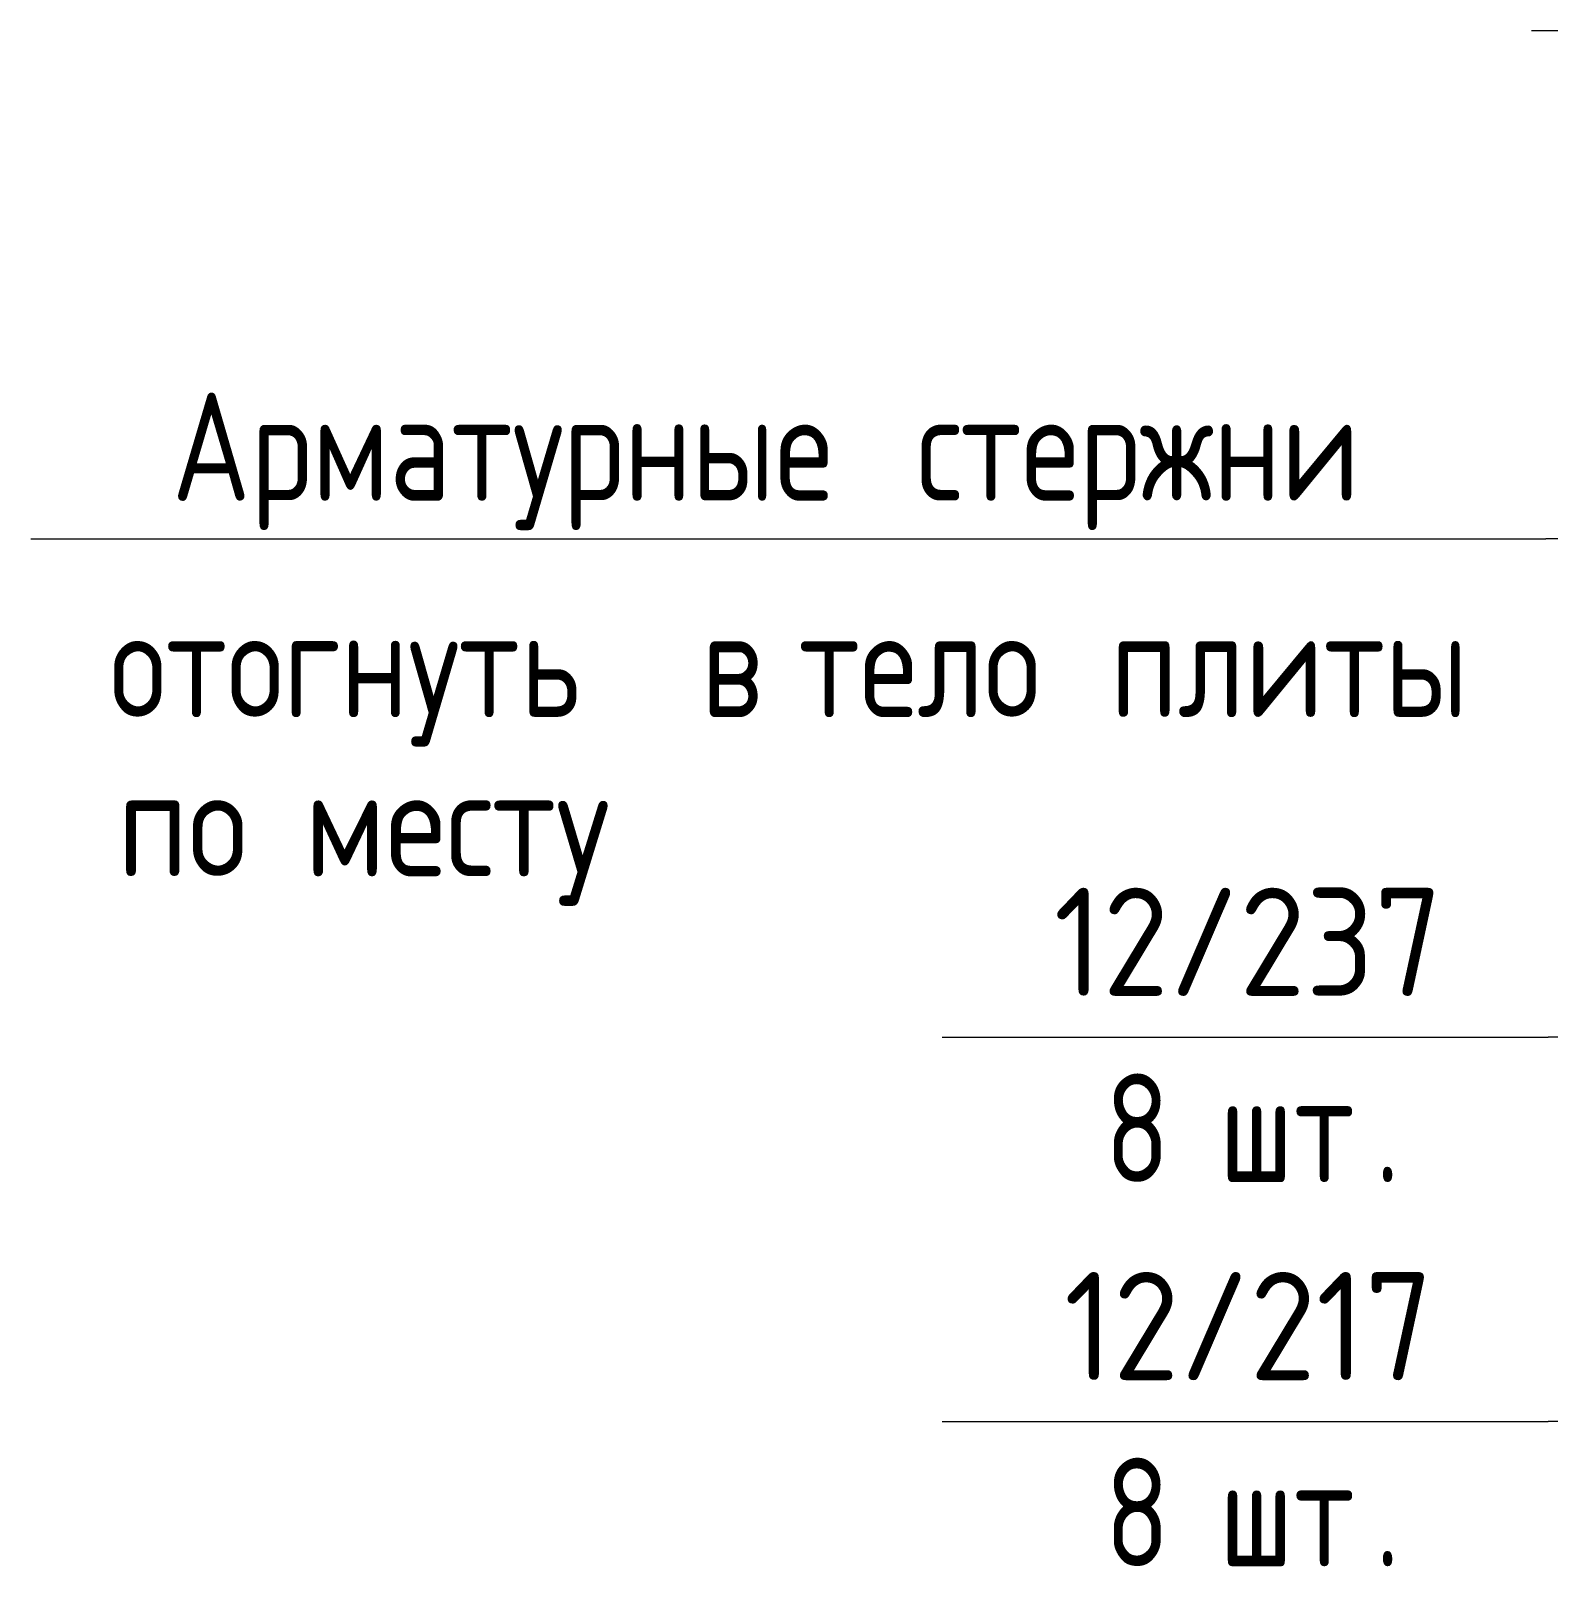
# Model space of a CAD drawing. Header units: millimetres. Extents: x -2461 to 50011, y -6221 to 38236.
# Drawn here: x 45975 to 46852, y 2878 to 3765 of the extents above; entities that cross this region are included whole.
import ezdxf

# ---------------------------------------------------------------- set-up
doc = ezdxf.new("R2010")
doc.units = ezdxf.units.MM
doc.layers.add('AA_Vinoska', color=7, linetype='Continuous', lineweight=9)
doc.layers.add('Gen_Text', color=7, linetype='Continuous', lineweight=9)
doc.styles.add('GOST Common_1', font='GOST Common.ttf', dxfattribs={"width": 0.85, "height": 62.5})
doc.styles.add('ISOCPEUR_10', font='isocpeur.ttf', dxfattribs={"width": 0.9, "height": 62.5})
doc.styles.add('ISOCPEUR_11', font='isocpeur.ttf', dxfattribs={"width": 0.85, "height": 62.5})
doc.styles.add('ISOCPEUR_12', font='isocpeur.ttf', dxfattribs={"width": 0.8, "height": 62.5})

# ---------------------------------------------------------------- blocks, each defined once
blk = doc.blocks.new('010_Текст с выноской - Текст 2 строки-4161196-Схема обрамления отверстия 1500х1050 _h_')
at = {"layer": 'AA_Vinoska'}
blk.add_line((-35619.4, 3471.63), (-34744.4, 3471.63), dxfattribs=at)
blk = doc.blocks.new('042_М_Арматуры - Диам длина поз _ Комментарий-3662934-Схема обрамления отверстия 1500х1050 _h_')
at = {"layer": 'AA_Vinoska'}
blk.add_line((-35093, 1279.36), (-34743, 1279.36), dxfattribs=at)

msp = doc.modelspace()

# ---------------------------------------------------------------- linework, layer by layer
at = {"layer": 'AA_Vinoska'}
for p, q in [((46916.9145, 3765.1596), (46841.9145, 3765.1596)), ((47277.1518, 3471.6324), (46850.2207, 3471.6324)), ((47272.9743, 3183.8119), (46851.6216, 3183.8119)), ((47145.3991, 2961.8862), (46851.6216, 2961.8862))]:
    msp.add_line(p, q, dxfattribs=at)

# ---------------------------------------------------------------- block references
for name, p in [('010_Текст с выноской - Текст 2 строки-4161196-Схема обрамления отверстия 1500х1050 _h_', (81594.619, 0)), ('042_М_Арматуры - Диам длина поз _ Комментарий-3662934-Схема обрамления отверстия 1500х1050 _h_', (81594.619, 1904.4544)), ('042_М_Арматуры - Диам длина поз _ Комментарий-3662934-Схема обрамления отверстия 1500х1050 _h_', (81594.619, 1682.5288))]:
    msp.add_blockref(name, p, dxfattribs=at)

# ---------------------------------------------------------------- texts
at = {"layer": 'AA_Vinoska', "char_height": 62.5, "attachment_point": 1}
for s, insert, width, style in [('Арматурные', (46056.684, 3556.19), 499.15068, 'GOST Common_1'), ('\\fGOST Common|b0|i0|c204|p34|;\\W.85; ', (46468.5245, 3556.19), 22.146617, 'GOST Common_1'), ('стержни', (46486.7973, 3556.19), 339.013602, 'GOST Common_1'), ('\\fGOST Common|b0|i0|c204|p34|;\\W.85; ', (46344.1656, 3431.19), 22.146617, 'GOST Common_1'), ('\\fGOST Common|b0|i0|c204|p34|;\\W.85; ', (46400.3895, 3431.19), 22.146617, 'GOST Common_1'), ('\\fGOST Common|b0|i0|c204|p34|;\\W.85; ', (46580.3062, 3431.19), 22.146617, 'GOST Common_1'), ('отогнуть', (46020.8778, 3431.19), 391.824766, 'GOST Common_1'), ('\\fGOST Common|b0|i0|c204|p34|;\\W.85;в', (46362.4383, 3431.19), 45.99682, 'GOST Common_1'), ('тело', (46418.6623, 3431.19), 195.912383, 'GOST Common_1'), ('плиты', (46598.579, 3431.19), 247.019961, 'GOST Common_1'), ('12/237', (46566.0501, 3270.1645), 277.784719, 'ISOCPEUR_10'), ('8 ', (46595.3626, 3162.6881), 80.16875, 'ISOCPEUR_12'), ('шт', (46661.5084, 3162.6881), 109.0295, 'ISOCPEUR_12'), ('\\fISOCPEUR|b0|i0|c204|p34|;\\W.8;.', (46751.4668, 3162.6881), 17.637125, 'ISOCPEUR_12'), ('12/217', (46572.0126, 3048.2388), 263.354344, 'ISOCPEUR_10'), ('8 ', (46595.3626, 2940.7625), 80.16875, 'ISOCPEUR_12'), ('шт', (46661.5084, 2940.7625), 109.0295, 'ISOCPEUR_12'), ('\\fISOCPEUR|b0|i0|c204|p34|;\\W.8;.', (46751.4668, 2940.7625), 17.637125, 'ISOCPEUR_12')]:
    msp.add_mtext(s, dxfattribs=dict(at, insert=insert, width=width, style=style))
at = {"layer": 'Gen_Text', "char_height": 62.5, "attachment_point": 1, "style": 'ISOCPEUR_11'}
for s, insert, width in [('\\fISOCPEUR|b0|i0|c204|p34|;\\W.85; ', (46101.0224, 3339.2301), 39.182477), ('по', (46025.12, 3339.2301), 91.993641), ('месту', (46133.3512, 3339.2301), 240.205617)]:
    msp.add_mtext(s, dxfattribs=dict(at, insert=insert, width=width))

doc.saveas('drawing.dxf')
